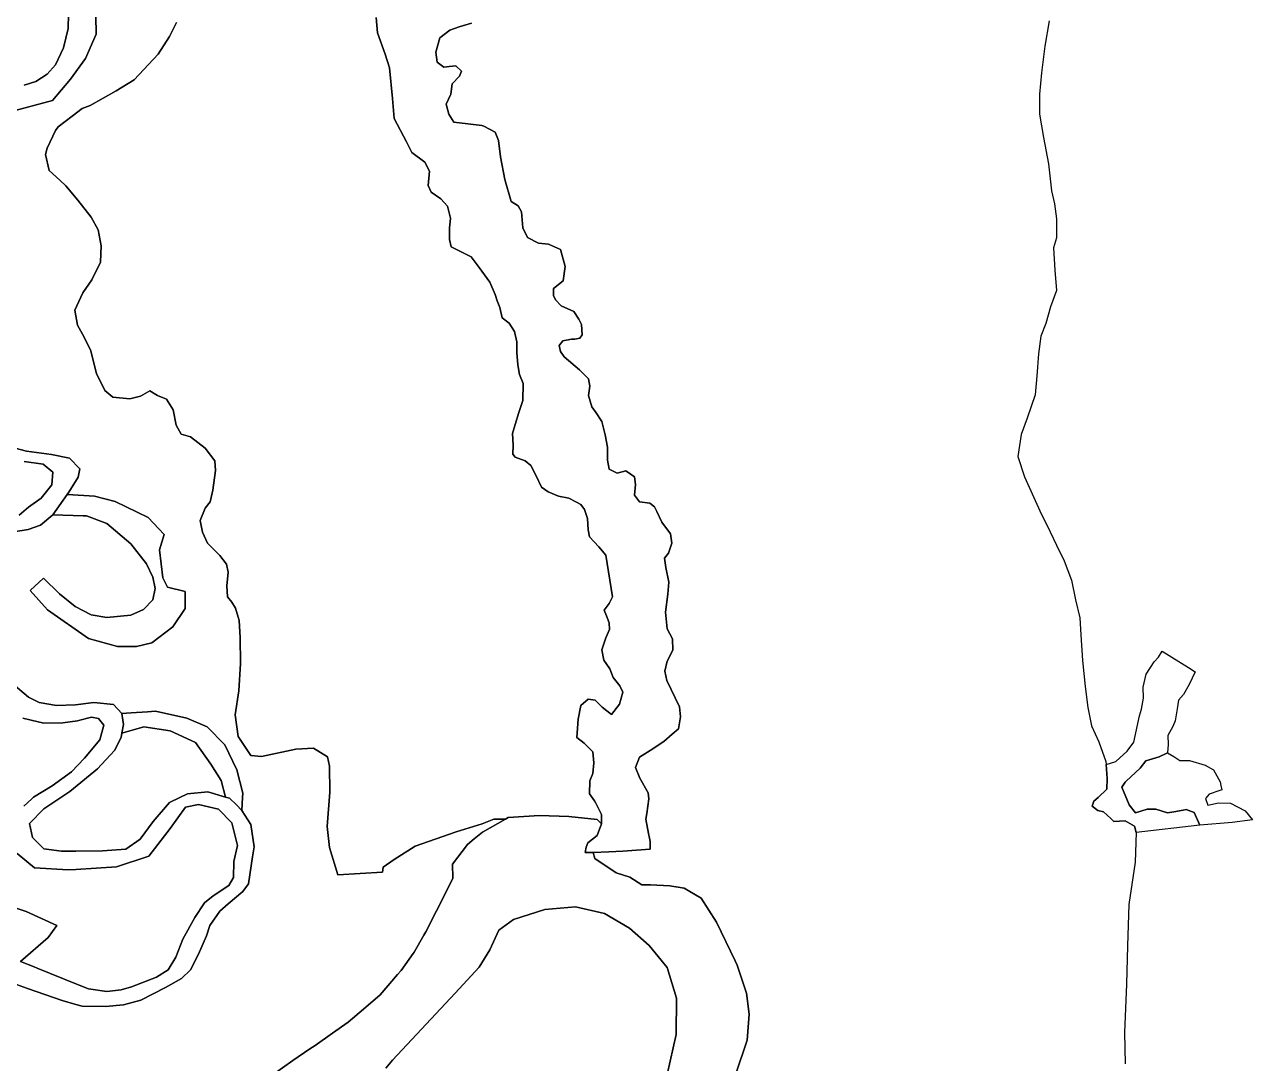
# Model space of a CAD drawing. Header units: inches. Extents: x 288635 to 1232953, y 676945 to 1655780.
# Drawn here: x 518547 to 546011, y 1226666 to 1249918 of the extents above; entities that cross this region are included whole.
import ezdxf

# ---------------------------------------------------------------- set-up
doc = ezdxf.new("R2010")
doc.units = ezdxf.units.IN
doc.header["$MEASUREMENT"] = 0

msp = doc.modelspace()

# ---------------------------------------------------------------- linework, layer by layer
at = {"color": 1}
for points in [[(520141.3747, 1250116.3423), (520146.4548, 1249704.8614), (519912.7743, 1249161.3003), (519572.4136, 1248693.9394), (519171.0928, 1248216.4185), (518221.1309, 1247967.498)], [(518221.1309, 1247967.498), (519171.0928, 1248216.4185), (519572.4136, 1248693.9394), (519912.7743, 1249161.3003), (520146.4548, 1249704.8614), (520141.3747, 1250116.3423)], [(518536.0915, 1248561.8591), (518800.2521, 1248643.1393), (519054.2526, 1248805.6996), (519242.2129, 1249019.0601), (519420.0133, 1249400.0608), (519521.6135, 1249826.7817), (519531.7735, 1250146.8223)], [(519531.7735, 1250146.8223), (519521.6135, 1249826.7817), (519420.0133, 1249400.0608), (519242.2129, 1249019.0601), (519054.2526, 1248805.6996), (518800.2521, 1248643.1393), (518536.0915, 1248561.8591)], [(526414.4224, 1250075.9233), (526443.8764, 1249729.8397), (526613.2364, 1249258.577), (526708.9617, 1248949.3107), (526775.233, 1248264.507), (526812.0504, 1247815.3347), (527091.8627, 1247292.5275), (527207.292, 1247054.0742), (527501.9326, 1246840.7138), (527603.5328, 1246637.5134), (527573.0527, 1246312.3928), (527639.0929, 1246165.0725), (527857.5333, 1246017.7522), (528009.9336, 1245855.1918), (528070.8937, 1245585.9513), (528055.8516, 1245428.0086), (528050.5737, 1245372.5909), (528050.5737, 1245108.4303), (528091.2138, 1244945.87), (528294.4142, 1244839.1898), (528538.2547, 1244722.3496), (528716.055, 1244483.5891), (528954.8155, 1244153.3884), (529071.6557, 1243879.0679), (529117.3758, 1243736.8276), (529175.149, 1243588.2679), (529229.136, 1243355.8268), (529386.6164, 1243233.9066), (529508.5366, 1243045.9462), (529559.3367, 1242817.3458), (529559.3367, 1242578.5853), (529579.6567, 1242304.2647), (529620.2968, 1242085.8243), (529696.497, 1241882.6239), (529691.417, 1241501.6231), (529605.0568, 1241232.3826), (529523.7766, 1240963.1421), (529462.8165, 1240765.0217), (529478.0565, 1240500.8611), (529467.8965, 1240302.7407), (529518.6966, 1240231.6206), (529747.2971, 1240155.4204), (529874.2973, 1240048.7402), (529980.9775, 1239835.3798), (530107.9778, 1239566.1393), (530255.2981, 1239459.459), (530488.9786, 1239362.9389), (530717.579, 1239317.2188), (530895.3794, 1239225.7786), (530991.8996, 1239174.9785), (531068.0997, 1239063.2183), (531139.2199, 1238865.0979), (531149.3799, 1238611.0974), (531184.94, 1238453.617), (531388.1404, 1238225.0166), (531550.7007, 1238042.1362), (531698.021, 1237107.4143), (531621.8208, 1236960.0941), (531510.0606, 1236812.7738), (531560.8607, 1236685.7735), (531621.8208, 1236528.2932), (531626.9008, 1236380.9729), (531545.6207, 1236193.0125), (531459.2605, 1235923.772), (531499.9006, 1235690.0915), (531637.0609, 1235497.0511), (531713.261, 1235304.0107), (531860.5813, 1235116.0504), (531931.7014, 1234973.8101), (531850.4213, 1234709.6495), (531672.6209, 1234475.9691), (531469.4205, 1234638.5294), (531311.9402, 1234796.0097), (531154.4599, 1234816.3298), (530986.8196, 1234674.0895), (530930.9394, 1234369.2889), (530900.4594, 1233962.8881), (531063.0197, 1233830.8078), (531261.1401, 1233642.8474), (531276.3801, 1233393.9269), (531256.0601, 1233155.1664), (531190.02, 1232992.6061), (531184.94, 1232703.0455), (531291.9041, 1232546.4195), (531327.1802, 1232494.7651), (531454.1805, 1232240.7646), (531454.1805, 1232027.4042), (531352.5803, 1232129.0044), (530718.742, 1232194.9769), (530062.2577, 1232215.3646), (529366.2963, 1232169.6445), (529303.5844, 1232134.4646), (529040.461, 1232129.7185), (528783.6016, 1232027.1629), (528197.7926, 1231848.356), (527283.3908, 1231528.3154), (526810.9499, 1231228.5948), (526564.858, 1231060.5795), (526551.8693, 1230944.1142), (525556.1874, 1230888.2341), (525368.227, 1231497.8353), (525312.3469, 1231970.2762), (525378.387, 1232737.3578), (525368.227, 1233321.5589), (525322.5069, 1233529.8394), (525007.5463, 1233722.8797), (524611.3055, 1233697.4797), (523849.3039, 1233534.9194), (523610.5435, 1233555.2394), (523320.9829, 1233981.9603), (523254.9427, 1234469.6412), (523341.3029, 1235008.1223), (523376.863, 1235617.7235), (523366.703, 1236201.9247), (523346.3829, 1236577.8455), (523265.1028, 1236857.246), (523183.8226, 1236989.3263), (523087.3024, 1237111.2465), (523072.0624, 1237355.087), (523102.5424, 1237664.9676), (523066.9824, 1237837.688), (522914.5821, 1238030.7284), (522635.1815, 1238310.1289), (522528.5013, 1238559.0494), (522477.7012, 1238818.1299), (522589.4614, 1239092.4505), (522695.6855, 1239237.7569), (522757.1018, 1239498.8513), (522818.0619, 1239935.7322), (522802.8218, 1240154.1726), (522584.3814, 1240433.5732), (522255.7569, 1240686.9637), (522045.9003, 1240753.6138), (521939.2201, 1240951.7342), (521873.18, 1241292.0949), (521720.7797, 1241535.9354), (521517.5793, 1241617.2155), (521349.9389, 1241718.8157), (521141.6585, 1241596.8955), (520897.818, 1241541.0154), (520521.8973, 1241576.5755), (520344.0969, 1241728.9758), (520156.1366, 1242104.8965), (520024.0563, 1242638.2976), (519846.2559, 1242988.8183), (519729.4157, 1243192.0187), (519673.5356, 1243527.2994), (519852.0249, 1243911.0513), (520049.4563, 1244202.9407), (520242.4967, 1244599.1815), (520262.8168, 1244964.9422), (520191.6966, 1245320.5429), (520034.2163, 1245605.0235), (519739.5757, 1245991.1043), (519470.3352, 1246306.0649), (519332.9289, 1246437.1527), (519094.4144, 1246651.5056), (519013.1343, 1247012.1863), (519049.2719, 1247151.9185), (519241.0754, 1247543.6909), (519297.6148, 1247631.9476), (519612.5755, 1247870.708), (519836.0959, 1248038.3484), (520015.6887, 1248103.899), (520593.0174, 1248434.5892), (520999.4182, 1248683.5097), (521537.8993, 1249257.5508), (521786.8198, 1249648.7116), (521944.3001, 1249963.6722)], [(521944.3001, 1249963.6722), (521786.8198, 1249648.7116), (521537.8993, 1249257.5508), (520999.4182, 1248683.5097), (520593.0174, 1248434.5892), (520015.6887, 1248103.899), (519836.0959, 1248038.3484), (519612.5755, 1247870.708), (519297.6148, 1247631.9476), (519241.0754, 1247543.6909), (519049.2719, 1247151.9185), (519013.1343, 1247012.1863), (519094.4144, 1246651.5056), (519332.9289, 1246437.1527), (519470.3352, 1246306.0649), (519739.5757, 1245991.1043), (520034.2163, 1245605.0235), (520191.6966, 1245320.5429), (520262.8168, 1244964.9422), (520242.4967, 1244599.1815), (520049.4563, 1244202.9407), (519852.0249, 1243911.0513), (519673.5356, 1243527.2994), (519729.4157, 1243192.0187), (519846.2559, 1242988.8183), (520024.0563, 1242638.2976), (520156.1366, 1242104.8965), (520344.0969, 1241728.9758), (520521.8973, 1241576.5755), (520897.818, 1241541.0154), (521141.6585, 1241596.8955), (521349.9389, 1241718.8157), (521517.5793, 1241617.2155), (521720.7797, 1241535.9354), (521873.18, 1241292.0949), (521939.2201, 1240951.7342), (522045.9003, 1240753.6138), (522255.7569, 1240686.9637), (522584.3814, 1240433.5732), (522802.8218, 1240154.1726), (522818.0619, 1239935.7322), (522757.1018, 1239498.8513), (522695.6855, 1239237.7569), (522589.4614, 1239092.4505), (522477.7012, 1238818.1299), (522528.5013, 1238559.0494), (522635.1815, 1238310.1289), (522914.5821, 1238030.7284), (523066.9824, 1237837.688), (523102.5424, 1237664.9676), (523072.0624, 1237355.087), (523087.3024, 1237111.2465), (523183.8226, 1236989.3263), (523265.1028, 1236857.246), (523346.3829, 1236577.8455), (523366.703, 1236201.9247), (523376.863, 1235617.7235), (523341.3029, 1235008.1223), (523254.9427, 1234469.6412), (523320.9829, 1233981.9603), (523610.5435, 1233555.2394), (523849.3039, 1233534.9194), (524611.3055, 1233697.4797), (525007.5463, 1233722.8797), (525322.5069, 1233529.8394), (525368.227, 1233321.5589), (525378.387, 1232737.3578), (525312.3469, 1231970.2762), (525368.227, 1231497.8353), (525556.1874, 1230888.2341), (526551.8693, 1230944.1142), (526564.858, 1231060.5795), (526810.9499, 1231228.5948), (527283.3908, 1231528.3154), (528197.7926, 1231848.356), (528783.6016, 1232027.1629), (529040.461, 1232129.7185), (529303.5844, 1232134.4646), (528792.2318, 1231845.5427), (528606.2219, 1231692.848), (528451.8711, 1231566.1421), (528121.6705, 1231124.1812), (528126.7505, 1230814.3006), (527756.9634, 1230074.7263), (527756.9616, 1230074.7227), (527756.9598, 1230074.7191), (527756.958, 1230074.7155), (527756.9562, 1230074.7119), (527756.9544, 1230074.7083), (527756.9526, 1230074.7047), (527756.9508, 1230074.7011), (527756.949, 1230074.6975), (527756.9472, 1230074.6939), (527756.9454, 1230074.6903), (527730.5097, 1230021.819), (527522.2293, 1229610.3382), (527479.5966, 1229535.1041), (527263.1487, 1229153.1373), (527241.4767, 1229123.2449), (526968.5081, 1228746.7365), (526890.6044, 1228655.2843), (526501.1472, 1228198.0954), (526131.5824, 1227883.5722), (525784.8658, 1227588.4942), (525432.8661, 1227342.5766), (525043.1843, 1227070.3331), (524929.4187, 1226993.7155), (524545.3433, 1226735.0525), (524088.1424, 1226404.8518)], [(528546.0735, 1249951.7596), (528270.6886, 1249867.157), (528058.3925, 1249794.2793), (527834.872, 1249621.559), (527743.4319, 1249301.5183), (527778.9919, 1249072.9179), (527926.3122, 1248966.2377), (528043.9704, 1248977.3375), (528195.5528, 1248991.6377), (528322.553, 1248874.7975), (528271.7529, 1248763.0373), (528114.2726, 1248590.3169), (528078.7125, 1248356.6364), (527977.1123, 1248138.196), (528032.9924, 1247909.5955), (528147.0027, 1247734.4753), (528772.0712, 1247655.9934), (528820.394, 1247645.435), (529074.3945, 1247508.2747), (529150.5947, 1247320.3144), (529191.2348, 1246959.6336), (529287.7549, 1246446.5526), (529429.9952, 1245958.8716), (529587.4755, 1245862.3515), (529663.6757, 1245725.1912), (529689.0758, 1245369.5905), (529795.756, 1245151.15), (530040.7748, 1245025.1202), (530263.1169, 1245003.8297), (530532.3574, 1244881.9095), (530639.0377, 1244500.9087), (530593.3176, 1244180.8681), (530374.8771, 1244013.2278), (530379.9571, 1243855.7474), (530425.6772, 1243754.1472), (530547.5975, 1243622.067), (530832.078, 1243495.0667), (530943.8383, 1243327.4264), (531004.7984, 1243205.5061), (531020.0384, 1242976.9057), (530964.1583, 1242900.7055), (530857.4781, 1242872.6704), (530781.2779, 1242872.6704), (530588.2375, 1242839.7454), (530501.8774, 1242733.0652), (530537.4374, 1242600.9849), (530613.6376, 1242484.1447), (530959.6932, 1242190.2166), (531157.1987, 1241991.3837), (531187.6787, 1241823.7434), (531162.2787, 1241615.463), (531236.9418, 1241359.0898), (531329.919, 1241224.3022), (531461.9993, 1241031.2618), (531533.1194, 1240731.5412), (531583.9195, 1240457.2206), (531583.9195, 1240167.6601), (531619.4796, 1239964.4597), (531805.1074, 1239879.0177), (531995.4004, 1239928.8996), (532188.4408, 1239796.8193), (532213.8408, 1239624.099), (532186.5812, 1239381.2079), (532300.201, 1239232.9382), (532533.8814, 1239202.4581), (532635.4816, 1239126.258), (532691.3618, 1239019.5778), (532803.122, 1238780.8173), (532996.1624, 1238521.7368), (533026.6424, 1238308.3763), (532950.4423, 1238084.8559), (532864.0821, 1237978.1757), (532889.4822, 1237764.8153), (532960.6023, 1237434.6146), (532935.2022, 1237165.3741), (532879.3221, 1236769.1333), (532919.9622, 1236393.2125), (533036.8024, 1236169.6921), (533046.9625, 1235915.6916), (532919.9622, 1235671.8511), (532869.1621, 1235448.3306), (532914.8822, 1235234.9702), (533194.2828, 1234645.689), (533219.6828, 1234422.1686), (533173.9627, 1234158.008), (533031.7224, 1234036.0878), (532843.7621, 1233873.5275), (532538.9615, 1233670.3271), (532300.201, 1233517.9268), (532208.7608, 1233289.3263), (532310.361, 1233050.5658), (532498.3214, 1232725.4452), (532513.5614, 1232588.2849), (532462.2412, 1232258.3689), (532442.4413, 1232131.084), (532501.6984, 1231816.0854), (532521.9375, 1231708.4988), (532521.9382, 1231708.4951), (532521.9388, 1231708.4919), (532536.1816, 1231636.5008), (532538.4186, 1231459.1773), (531926.2009, 1231416.5252), (531617.6667, 1231400.9688), (531264.2362, 1231390.3659), (531088.499, 1231385.0938), (531111.2847, 1231507.4438), (531144.2999, 1231600.6833), (531357.6603, 1231768.3237), (531454.1805, 1232027.4042), (531454.1805, 1232240.7646), (531327.1802, 1232494.7651), (531291.9041, 1232546.4195), (531184.94, 1232703.0455), (531190.02, 1232992.6061), (531256.0601, 1233155.1664), (531276.3801, 1233393.9269), (531261.1401, 1233642.8474), (531063.0197, 1233830.8078), (530900.4594, 1233962.8881), (530930.9394, 1234369.2889), (530986.8196, 1234674.0895), (531154.4599, 1234816.3298), (531311.9402, 1234796.0097), (531469.4205, 1234638.5294), (531672.6209, 1234475.9691), (531850.4213, 1234709.6495), (531931.7014, 1234973.8101), (531860.5813, 1235116.0504), (531713.261, 1235304.0107), (531637.0609, 1235497.0511), (531499.9006, 1235690.0915), (531459.2605, 1235923.772), (531545.6207, 1236193.0125), (531626.9008, 1236380.9729), (531621.8208, 1236528.2932), (531560.8607, 1236685.7735), (531510.0606, 1236812.7738), (531621.8208, 1236960.0941), (531698.021, 1237107.4143), (531550.7007, 1238042.1362), (531388.1404, 1238225.0166), (531184.94, 1238453.617), (531149.3799, 1238611.0974), (531139.2199, 1238865.0979), (531068.0997, 1239063.2183), (530991.8996, 1239174.9785), (530895.3794, 1239225.7786), (530717.579, 1239317.2188), (530488.9786, 1239362.9389), (530255.2981, 1239459.459), (530107.9778, 1239566.1393), (529980.9775, 1239835.3798), (529874.2973, 1240048.7402), (529747.2971, 1240155.4204), (529518.6966, 1240231.6206), (529467.8965, 1240302.7407), (529478.0565, 1240500.8611), (529462.8165, 1240765.0217), (529523.7766, 1240963.1421), (529605.0568, 1241232.3826), (529691.417, 1241501.6231), (529696.497, 1241882.6239), (529620.2968, 1242085.8243), (529579.6567, 1242304.2647), (529559.3367, 1242578.5853), (529559.3367, 1242817.3458), (529508.5366, 1243045.9462), (529386.6164, 1243233.9066), (529229.136, 1243355.8268), (529175.149, 1243588.2679), (529117.3758, 1243736.8276), (529071.6557, 1243879.0679), (528954.8155, 1244153.3884), (528716.055, 1244483.5891), (528538.2547, 1244722.3496), (528294.4142, 1244839.1898), (528091.2138, 1244945.87), (528050.5737, 1245108.4303), (528050.5737, 1245372.5909), (528055.8516, 1245428.0086), (528070.8937, 1245585.9513), (528009.9336, 1245855.1918), (527857.5333, 1246017.7522), (527639.0929, 1246165.0725), (527573.0527, 1246312.3928), (527603.5328, 1246637.5134), (527501.9326, 1246840.7138), (527207.292, 1247054.0742), (527091.8627, 1247292.5275), (526812.0504, 1247815.3347), (526775.233, 1248264.507), (526708.9617, 1248949.3107), (526613.2364, 1249258.577), (526443.8764, 1249729.8397), (526414.4224, 1250075.9233)], [(534458.9853, 1226432.1381), (534708.0062, 1227183.5021), (534724.1379, 1227382.46), (534755.6313, 1227770.8782), (534697.4229, 1228241.8375), (534485.7558, 1228866.2554), (534438.5926, 1228964.9187), (534025.3799, 1229829.3407), (533681.4209, 1230363.8001), (533300.4201, 1230591.3422), (532982.9195, 1230644.259), (532549.0019, 1230660.134), (532353.2099, 1230660.134), (532083.3343, 1230834.7594), (531781.7087, 1230930.0096), (531300.1661, 1231252.8019), (531264.2362, 1231390.3659), (531617.6667, 1231400.9688), (531926.2009, 1231416.5252), (532538.4186, 1231459.1773), (532536.1816, 1231636.5008), (532521.9388, 1231708.4919), (532521.9382, 1231708.4951), (532521.9375, 1231708.4988), (532501.6984, 1231816.0854), (532442.4413, 1232131.084), (532462.2412, 1232258.3689), (532513.5614, 1232588.2849), (532498.3214, 1232725.4452), (532310.361, 1233050.5658), (532208.7608, 1233289.3263), (532300.201, 1233517.9268), (532538.9615, 1233670.3271), (532843.7621, 1233873.5275), (533031.7224, 1234036.0878), (533173.9627, 1234158.008), (533219.6828, 1234422.1686), (533194.2828, 1234645.689), (532914.8822, 1235234.9702), (532869.1621, 1235448.3306), (532919.9622, 1235671.8511), (533046.9625, 1235915.6916), (533036.8024, 1236169.6921), (532919.9622, 1236393.2125), (532879.3221, 1236769.1333), (532935.2022, 1237165.3741), (532960.6023, 1237434.6146), (532889.4822, 1237764.8153), (532864.0821, 1237978.1757), (532950.4423, 1238084.8559), (533026.6424, 1238308.3763), (532996.1624, 1238521.7368), (532803.122, 1238780.8173), (532691.3618, 1239019.5778), (532635.4816, 1239126.258), (532533.8814, 1239202.4581), (532300.201, 1239232.9382), (532186.5812, 1239381.2079), (532213.8408, 1239624.099), (532188.4408, 1239796.8193), (531995.4004, 1239928.8996), (531805.1074, 1239879.0177), (531619.4796, 1239964.4597), (531583.9195, 1240167.6601), (531583.9195, 1240457.2206), (531533.1194, 1240731.5412), (531461.9993, 1241031.2618), (531329.919, 1241224.3022), (531236.9418, 1241359.0898), (531162.2787, 1241615.463), (531187.6787, 1241823.7434), (531157.1987, 1241991.3837), (530959.6932, 1242190.2166), (530613.6376, 1242484.1447), (530537.4374, 1242600.9849), (530501.8774, 1242733.0652), (530588.2375, 1242839.7454), (530781.2779, 1242872.6704), (530857.4781, 1242872.6704), (530964.1583, 1242900.7055), (531020.0384, 1242976.9057), (531004.7984, 1243205.5061), (530943.8383, 1243327.4264), (530832.078, 1243495.0667), (530547.5975, 1243622.067), (530425.6772, 1243754.1472), (530379.9571, 1243855.7474), (530374.8771, 1244013.2278), (530593.3176, 1244180.8681), (530639.0377, 1244500.9087), (530532.3574, 1244881.9095), (530263.1169, 1245003.8297), (530040.7748, 1245025.1202), (529795.756, 1245151.15), (529689.0758, 1245369.5905), (529663.6757, 1245725.1912), (529587.4755, 1245862.3515), (529429.9952, 1245958.8716), (529287.7549, 1246446.5526), (529191.2348, 1246959.6336), (529150.5947, 1247320.3144), (529074.3945, 1247508.2747), (528820.394, 1247645.435), (528772.0712, 1247655.9934), (528147.0027, 1247734.4753), (528032.9924, 1247909.5955), (527977.1123, 1248138.196), (528078.7125, 1248356.6364), (528114.2726, 1248590.3169), (528271.7529, 1248763.0373), (528322.553, 1248874.7975), (528195.5528, 1248991.6377), (528043.9704, 1248977.3375), (527926.3122, 1248966.2377), (527778.9919, 1249072.9179), (527743.4319, 1249301.5183), (527834.872, 1249621.559), (528058.3925, 1249794.2793), (528270.6886, 1249867.157), (528546.0735, 1249951.7596)], [(541466.021, 1250001.5014), (541368.0191, 1249433.5986), (541291.819, 1248834.1574), (541246.0989, 1248361.7165), (541246.0989, 1247909.5955), (541337.539, 1247391.4345), (541449.2993, 1246802.1533), (541515.3394, 1246197.6321), (541581.3795, 1245908.0715), (541627.0996, 1245567.7109), (541627.0996, 1245140.99), (541561.0595, 1244922.5496), (541591.5396, 1244419.6286), (541627.0996, 1243967.5077), (541495.0194, 1243601.7469), (541393.4192, 1243225.8262), (541281.6589, 1242946.4256), (541225.7788, 1242550.1848), (541190.2188, 1242052.3438), (541149.5787, 1241630.703), (540971.7783, 1241107.4619), (540839.6981, 1240741.7012), (540763.4979, 1240248.9402), (540915.8982, 1239791.7393), (541291.819, 1238948.4576), (541418.3639, 1238704.7295), (541627.0996, 1238262.6563), (541799.82, 1237912.1356), (541967.4603, 1237480.3347), (542053.8205, 1237043.4538), (542150.3407, 1236642.133), (542170.6607, 1236256.0522), (542211.3008, 1235687.0911), (542267.1809, 1235102.8899), (542328.141, 1234630.449), (542414.5012, 1234218.9682), (542571.9815, 1233863.3675), (542729.4618, 1233426.4866), (542735.707, 1233358.682), (542765.0219, 1233040.4058), (542752.7429, 1232807.1042), (542561.8215, 1232618.765), (542460.2213, 1232532.4048), (542424.6612, 1232420.6446), (542551.6615, 1232324.1244), (542678.6617, 1232298.7243), (542846.3021, 1232146.324), (542907.4511, 1232077.8371), (543164.4612, 1232094.6984), (543376.1283, 1231978.2815), (543411.7484, 1231837.1201), (543386.0767, 1231170.066), (543243.8364, 1230220.1041), (543218.4363, 1229295.5423), (543193.0363, 1228442.1005), (543147.3162, 1227360.0584), (543167.6362, 1226653.937)], [(518226.2302, 1240463.3496), (518588.181, 1240368.0994), (519146.9821, 1240298.2492), (519553.3829, 1240215.6991), (519781.9833, 1239974.3986), (519743.8833, 1239790.2482), (519534.3329, 1239453.6975), (519497.6075, 1239401.2326), (519178.7321, 1238945.6965), (518905.6816, 1238710.7461), (518626.281, 1238615.4959), (518029.3798, 1238520.2457)], [(518029.3798, 1238520.2457), (518626.281, 1238615.4959), (518905.6816, 1238710.7461), (519178.7321, 1238945.6965), (519859.2243, 1238923.7917), (519929.8189, 1238921.5193), (520387.0198, 1238750.0689), (520926.7709, 1238299.218), (521276.0216, 1237848.3671), (521415.7219, 1237549.9165), (521466.522, 1237295.916), (521415.7219, 1237041.9155), (521206.1714, 1236826.0151), (520920.4209, 1236699.0148), (520387.0198, 1236648.2147), (520037.7691, 1236705.3648), (519675.8184, 1236889.5152), (519326.5677, 1237175.2658), (518970.967, 1237524.5165), (518672.5164, 1237251.4659), (519059.8672, 1236819.6651), (519974.269, 1236178.3138), (520628.3203, 1236000.5134), (521047.4211, 1236000.5134), (521396.6718, 1236083.0636), (521866.5728, 1236438.6643), (522139.6233, 1236851.4151), (522139.6233, 1237226.0659), (521745.9225, 1237327.6661), (521637.9723, 1237537.2165), (521561.7722, 1238159.5177), (521669.7224, 1238502.4184), (521314.1217, 1238883.4192), (520571.1702, 1239245.3699), (520107.6193, 1239359.6701), (519873.7544, 1239375.6042), (519497.6075, 1239401.2326), (519534.3329, 1239453.6975), (519743.8833, 1239790.2482), (519781.9833, 1239974.3986), (519553.3829, 1240215.6991), (519146.9821, 1240298.2492), (518588.181, 1240368.0994), (518226.2302, 1240463.3496)], [(518428.3723, 1238940.1403), (518637.9227, 1239117.9406), (518917.3233, 1239314.791), (519158.6238, 1239613.2416), (519177.6738, 1239898.9922), (518961.7734, 1240076.7925), (518536.3225, 1240140.2927)], [(518536.3225, 1240140.2927), (518961.7734, 1240076.7925), (519177.6738, 1239898.9922), (519158.6238, 1239613.2416), (518917.3233, 1239314.791), (518637.9227, 1239117.9406), (518428.3723, 1238940.1403)], [(518194.4802, 1235237.2891), (518632.6311, 1234862.6384), (518873.9315, 1234741.9881), (519261.2823, 1234678.488), (519686.7332, 1234691.188), (520099.484, 1234741.9881), (520537.6349, 1234697.538), (520721.7852, 1234500.6876), (520745.1074, 1234349.0931), (520759.8853, 1234253.0371), (520725.9435, 1234057.8717), (520709.0852, 1233960.9366), (520556.6849, 1233668.836), (520175.6841, 1233256.0852), (519559.7329, 1232754.4341), (519311.0045, 1232586.8128), (518975.5317, 1232360.7334), (518658.0311, 1232036.8827), (518721.5312, 1231719.3821), (518975.5317, 1231471.7316), (519369.2325, 1231414.5815), (519692.0166, 1231416.8076), (520289.9844, 1231420.9315), (520810.6854, 1231459.0316), (521134.5361, 1231687.632), (521420.2866, 1232081.3328), (521788.5874, 1232506.7837), (522023.3238, 1232618.5629), (522188.6382, 1232697.284), (522645.8391, 1232748.0841), (523041.9138, 1232628.2194), (523073.8222, 1232618.5629), (523128.44, 1232602.0338), (523283.5989, 1232454.4437), (523406.1388, 1232327.6174), (523611.041, 1232011.4827), (523680.8911, 1231516.1817), (523646.7278, 1231292.4122), (523553.8909, 1230684.33), (523425.3592, 1230516.1015), (523100.2385, 1230236.701), (522917.3582, 1230074.1406), (522688.7577, 1229754.1), (522612.5576, 1229525.4995), (522434.7572, 1229114.0187), (522256.9569, 1228763.498), (522058.8365, 1228570.4576), (521698.1557, 1228362.1772), (521144.4346, 1228082.7766), (520758.3539, 1227981.1764), (520357.0331, 1227940.5364), (519838.872, 1227945.6164), (519692.0166, 1227987.1867), (519390.032, 1228072.6695), (518612.1554, 1228342.5451), (518040.6543, 1228548.9205)], [(518040.6543, 1228548.9205), (518612.1554, 1228342.5451), (519390.032, 1228072.6695), (519692.0166, 1227987.1867), (519838.872, 1227945.6164), (520357.0331, 1227940.5364), (520758.3539, 1227981.1764), (521144.4346, 1228082.7766), (521698.1557, 1228362.1772), (522058.8365, 1228570.4576), (522256.9569, 1228763.498), (522434.7572, 1229114.0187), (522612.5576, 1229525.4995), (522688.7577, 1229754.1), (522917.3582, 1230074.1406), (523100.2385, 1230236.701), (523425.3592, 1230516.1015), (523553.8909, 1230684.33), (523646.7278, 1231292.4122), (523680.8911, 1231516.1817), (523611.041, 1232011.4827), (523406.1388, 1232327.6174), (523422.8549, 1232618.5629), (523428.3424, 1232714.0724), (523294.9921, 1233234.7734), (523028.2916, 1233799.9245), (522628.2408, 1234199.9753), (522177.3899, 1234390.4757), (521478.8885, 1234549.226), (521298.2686, 1234537.6463), (520928.6988, 1234513.953), (520721.7852, 1234500.6876), (520537.6349, 1234697.538), (520099.484, 1234741.9881), (519686.7332, 1234691.188), (519261.2823, 1234678.488), (518873.9315, 1234741.9881), (518632.6311, 1234862.6384), (518194.4802, 1235237.2891)], [(518529.9725, 1232425.0272), (518707.4147, 1232586.8128), (518745.8729, 1232621.8776), (519164.9738, 1232882.2282), (519596.7746, 1233193.3788), (519888.8752, 1233498.1794), (520231.7759, 1233910.9302), (520318.4207, 1234237.7879), (520230.2109, 1234349.0931), (520200.0259, 1234387.1812), (520041.2755, 1234412.5812), (519782.0323, 1234349.0931), (519730.1249, 1234336.3811), (519399.9243, 1234285.581), (518974.4734, 1234279.2309), (518693.3793, 1234349.0931), (518507.2937, 1234395.3422)], [(518507.2937, 1234395.3422), (518693.3793, 1234349.0931), (518974.4734, 1234279.2309), (519399.9243, 1234285.581), (519730.1249, 1234336.3811), (519782.0323, 1234349.0931), (520041.2755, 1234412.5812), (520200.0259, 1234387.1812), (520230.2109, 1234349.0931), (520318.4207, 1234237.7879), (520231.7759, 1233910.9302), (519888.8752, 1233498.1794), (519596.7746, 1233193.3788), (519164.9738, 1232882.2282), (518745.8729, 1232621.8776), (518707.4147, 1232586.8128), (518529.9725, 1232425.0272)], [(518383.9222, 1231364.5751), (518771.273, 1231047.0745), (519524.4073, 1230996.9604), (519692.0166, 1231007.6742), (520606.4267, 1231066.1245), (521323.9781, 1231307.425), (521800.2291, 1231923.3762), (522143.1297, 1232399.6272), (522435.2303, 1232463.1273), (522886.0812, 1232355.1771), (523184.5318, 1232050.3765), (523311.5321, 1231542.3755), (523225.0172, 1231188.729), (523217.2693, 1230831.2782), (523115.4786, 1230648.1818), (522764.9579, 1230414.5013), (522571.9175, 1230262.101), (522358.5571, 1229931.9003), (522089.3165, 1229449.2994), (521931.8362, 1229042.8986), (521759.1159, 1228763.498), (521494.9553, 1228595.8577), (520941.2342, 1228382.4972), (520707.5538, 1228311.3771), (520387.5131, 1228275.817), (519976.0323, 1228336.7772), (519692.0166, 1228451.2575), (518826.1779, 1228800.2575), (518763.7939, 1228825.4031), (518452.3238, 1228950.9497), (519077.165, 1229484.3507), (519270.2054, 1229753.5913), (518584.404, 1230068.5519), (517395.6816, 1230454.6327)], [(518452.3238, 1228950.9497), (518763.7939, 1228825.4031), (518826.1779, 1228800.2575), (519692.0166, 1228451.2575), (519976.0323, 1228336.7772), (520387.5131, 1228275.817), (520707.5538, 1228311.3771), (520941.2342, 1228382.4972), (521494.9553, 1228595.8577), (521759.1159, 1228763.498), (521931.8362, 1229042.8986), (522089.3165, 1229449.2994), (522358.5571, 1229931.9003), (522571.9175, 1230262.101), (522764.9579, 1230414.5013), (523115.4786, 1230648.1818), (523217.2693, 1230831.2782), (523225.0172, 1231188.729), (523311.5321, 1231542.3755), (523184.5318, 1232050.3765), (522886.0812, 1232355.1771), (522435.2303, 1232463.1273), (522143.1297, 1232399.6272), (521800.2291, 1231923.3762), (521323.9781, 1231307.425), (520606.4267, 1231066.1245), (519692.0166, 1231007.6742), (519524.4073, 1230996.9604), (518771.273, 1231047.0745), (518383.9222, 1231364.5751)], [(524088.1424, 1226404.8518), (524545.3433, 1226735.0525), (524929.4187, 1226993.7155), (525043.1843, 1227070.3331), (525432.8661, 1227342.5766), (525784.8658, 1227588.4942), (526131.5824, 1227883.5722), (526501.1472, 1228198.0954), (526890.6044, 1228655.2843), (526968.5081, 1228746.7365), (527241.4767, 1229123.2449), (527263.1487, 1229153.1373), (527479.5966, 1229535.1041), (527522.2293, 1229610.3382), (527730.5097, 1230021.819), (527756.9454, 1230074.6903), (527756.9472, 1230074.6939), (527756.949, 1230074.6975), (527756.9508, 1230074.7011), (527756.9526, 1230074.7047), (527756.9544, 1230074.7083), (527756.9562, 1230074.7119), (527756.958, 1230074.7155), (527756.9598, 1230074.7191), (527756.9616, 1230074.7227), (527756.9634, 1230074.7263), (528126.7505, 1230814.3006), (528121.6705, 1231124.1812), (528451.8711, 1231566.1421), (528606.2219, 1231692.848), (528792.2318, 1231845.5427), (529303.5844, 1232134.4646), (529366.2963, 1232169.6445), (530062.2577, 1232215.3646), (530718.742, 1232194.9769), (531352.5803, 1232129.0044), (531454.1805, 1232027.4042), (531357.6603, 1231768.3237), (531144.2999, 1231600.6833), (531111.2847, 1231507.4438), (531111.2847, 1231507.4438), (531088.499, 1231385.0938), (531264.2362, 1231390.3659), (531300.1661, 1231252.8019), (531781.7087, 1230930.0096), (532083.3343, 1230834.7594), (532353.2099, 1230660.134), (532549.0019, 1230660.134), (532982.9195, 1230644.259), (533300.4201, 1230591.3422), (533681.4209, 1230363.8001), (534025.3799, 1229829.3407), (534438.5926, 1228964.9187), (534485.7558, 1228866.2554), (534697.4229, 1228241.8375), (534755.6313, 1227770.8782), (534724.1379, 1227382.46), (534708.0062, 1227183.5021), (534458.9853, 1226432.1381)], [(517395.6816, 1230454.6327), (518584.404, 1230068.5519), (519270.2054, 1229753.5913), (519077.165, 1229484.3507), (519077.165, 1229484.3507), (518452.3238, 1228950.9497)], [(532923.5047, 1226422.1135), (533121.6251, 1227311.1153), (533126.7051, 1228128.9969), (532923.5047, 1228809.7183), (532517.1039, 1229307.5592), (532075.143, 1229693.64), (531521.4219, 1230023.8407), (530866.1006, 1230171.161), (530180.2992, 1230110.2009), (529484.3378, 1229886.6804), (529154.1372, 1229647.9199), (528950.9368, 1229205.959), (528896.7336, 1229111.8165), (528712.2054, 1228820.9159), (528712.1959, 1228820.9055), (528177.8359, 1228240.2625), (526776.6924, 1226742.1541), (526624.2921, 1226559.2738)], [(526624.2921, 1226559.2738), (526776.6924, 1226742.1541), (528177.8359, 1228240.2625), (528712.1959, 1228820.9055), (528712.2054, 1228820.9159), (528896.7336, 1229111.8165), (528950.9368, 1229205.959), (529154.1372, 1229647.9199), (529484.3378, 1229886.6804), (530180.2992, 1230110.2009), (530866.1006, 1230171.161), (531521.4219, 1230023.8407), (532075.143, 1229693.64), (532517.1039, 1229307.5592), (532923.5047, 1228809.7183), (533126.7051, 1228128.9969), (533121.6251, 1227311.1153), (532923.5047, 1226422.1135)]]:
    msp.add_lwpolyline(points, dxfattribs=at)
for points in [[(522139.6233, 1236851.4151), (521866.5728, 1236438.6643), (521396.6718, 1236083.0636), (521047.4211, 1236000.5134), (520628.3203, 1236000.5134), (519974.269, 1236178.3138), (519059.8672, 1236819.6651), (518672.5164, 1237251.4659), (518970.967, 1237524.5165), (519326.5677, 1237175.2658), (519675.8184, 1236889.5152), (520037.7691, 1236705.3648), (520387.0198, 1236648.2147), (520920.4209, 1236699.0148), (521206.1714, 1236826.0151), (521415.7219, 1237041.9155), (521466.522, 1237295.916), (521415.7219, 1237549.9165), (521276.0216, 1237848.3671), (520926.7709, 1238299.218), (520387.0198, 1238750.0689), (519929.8189, 1238921.5193), (519859.2243, 1238923.7917), (519178.7321, 1238945.6965), (519497.6075, 1239401.2326), (519873.7544, 1239375.6042), (520107.6193, 1239359.6701), (520571.1702, 1239245.3699), (521314.1217, 1238883.4192), (521669.7224, 1238502.4184), (521561.7722, 1238159.5177), (521637.9723, 1237537.2165), (521745.9225, 1237327.6661), (522139.6233, 1237226.0659), (522139.6233, 1236851.4151)], [(543252.7029, 1232451.1246), (543394.9432, 1232278.4043), (543511.7834, 1232308.8843), (543654.0237, 1232359.6844), (543852.1441, 1232354.6044), (544111.2246, 1232278.4043), (544253.4649, 1232298.7243), (544464.317, 1232337.771), (544527.7854, 1232349.5244), (544710.6658, 1232283.4843), (544832.7273, 1232001.3964), (543411.7484, 1231837.1201), (543376.1283, 1231978.2815), (543164.4612, 1232094.6984), (542907.4511, 1232077.8371), (542846.3021, 1232146.324), (542678.6617, 1232298.7243), (542551.6615, 1232324.1244), (542424.6612, 1232420.6446), (542460.2213, 1232532.4048), (542561.8215, 1232618.765), (542752.7429, 1232807.1042), (542765.0219, 1233040.4058), (542735.707, 1233358.682), (542958.0623, 1233421.4066), (543212.0628, 1233655.087), (543359.3831, 1233858.2874), (543481.3033, 1234442.4886), (543527.0234, 1234594.8889), (543577.8235, 1234843.8094), (543567.6635, 1235087.6499), (543633.7036, 1235377.2105), (543816.584, 1235651.531), (543910.1198, 1235762.3127), (543994.3844, 1235895.3715), (544582.929, 1235526.4949), (544730.9858, 1235433.0906), (544593.8256, 1235143.53), (544471.9053, 1234925.0896), (544355.0651, 1234793.0093), (544324.585, 1234605.0489), (544283.9449, 1234335.8084), (544233.1448, 1234203.7281), (544121.3846, 1234005.6077), (544126.4646, 1233802.4073), (544111.391, 1233614.3637), (543925.1027, 1233526.6986), (543847.0641, 1233502.6867), (543628.6236, 1233436.6466), (543501.7052, 1233274.7162), (543185.4069, 1232987.1723), (543187.7776, 1232983.1909), (543166.3427, 1232964.2057), (543090.1426, 1232847.3654), (543252.7029, 1232451.1246)], [(522628.2408, 1234199.9753), (523028.2916, 1233799.9245), (523294.9921, 1233234.7734), (523428.3424, 1232714.0724), (523422.8549, 1232618.5629), (523406.1388, 1232327.6174), (523283.5989, 1232454.4437), (523128.44, 1232602.0338), (523073.8222, 1232618.5629), (523041.9138, 1232628.2194), (522945.7414, 1232999.8229), (522710.791, 1233361.7737), (522367.8903, 1233850.7246), (521802.7392, 1234111.0751), (521212.188, 1234199.9753), (520725.9435, 1234057.8717), (520759.8853, 1234253.0371), (520745.1074, 1234349.0931), (520721.7852, 1234500.6876), (520928.6988, 1234513.953), (521298.2686, 1234537.6463), (521478.8885, 1234549.226), (522177.3899, 1234390.4757), (522628.2408, 1234199.9753)], [(522945.7414, 1232999.8229), (523041.9138, 1232628.2194), (522645.8391, 1232748.0841), (522188.6382, 1232697.284), (522023.3238, 1232618.5629), (521788.5874, 1232506.7837), (521420.2866, 1232081.3328), (521134.5361, 1231687.632), (520810.6854, 1231459.0316), (520289.9844, 1231420.9315), (519692.0166, 1231416.8076), (519369.2325, 1231414.5815), (518975.5317, 1231471.7316), (518721.5312, 1231719.3821), (518658.0311, 1232036.8827), (518975.5317, 1232360.7334), (519311.0045, 1232586.8128), (519559.7329, 1232754.4341), (520175.6841, 1233256.0852), (520556.6849, 1233668.836), (520709.0852, 1233960.9366), (520725.9435, 1234057.8717), (521212.188, 1234199.9753), (521802.7392, 1234111.0751), (522367.8903, 1233850.7246), (522710.791, 1233361.7737), (522945.7414, 1232999.8229)], [(544253.4649, 1233538.2468), (544390.6252, 1233446.8066), (544603.9856, 1233446.8066), (544954.5063, 1233345.2064), (545137.3866, 1233238.5262), (545289.787, 1232969.2857), (545306.767, 1232884.3852), (545325.347, 1232791.4853), (545260.4727, 1232769.4744), (545040.8665, 1232694.9651), (544959.5863, 1232593.3649), (545010.3864, 1232446.0446), (545249.1469, 1232496.8447), (545523.4674, 1232491.7647), (545851.2036, 1232319.831), (546011.1484, 1232120.924), (545559.0275, 1232059.9638), (544832.7273, 1232001.3964), (544710.6658, 1232283.4843), (544527.7854, 1232349.5244), (544464.317, 1232337.771), (544253.4649, 1232298.7243), (544111.2246, 1232278.4043), (543852.1441, 1232354.6044), (543654.0237, 1232359.6844), (543511.7834, 1232308.8843), (543394.9432, 1232278.4043), (543252.7029, 1232451.1246), (543090.1426, 1232847.3654), (543166.3427, 1232964.2057), (543187.7776, 1232983.1909), (543185.4069, 1232987.1723), (543501.7052, 1233274.7162), (543628.6236, 1233436.6466), (543847.0641, 1233502.6867), (543925.1027, 1233526.6986), (544111.391, 1233614.3637), (544253.4649, 1233538.2468)]]:
    msp.add_lwpolyline(points, close=True, dxfattribs=at)

doc.saveas('drawing.dxf')
